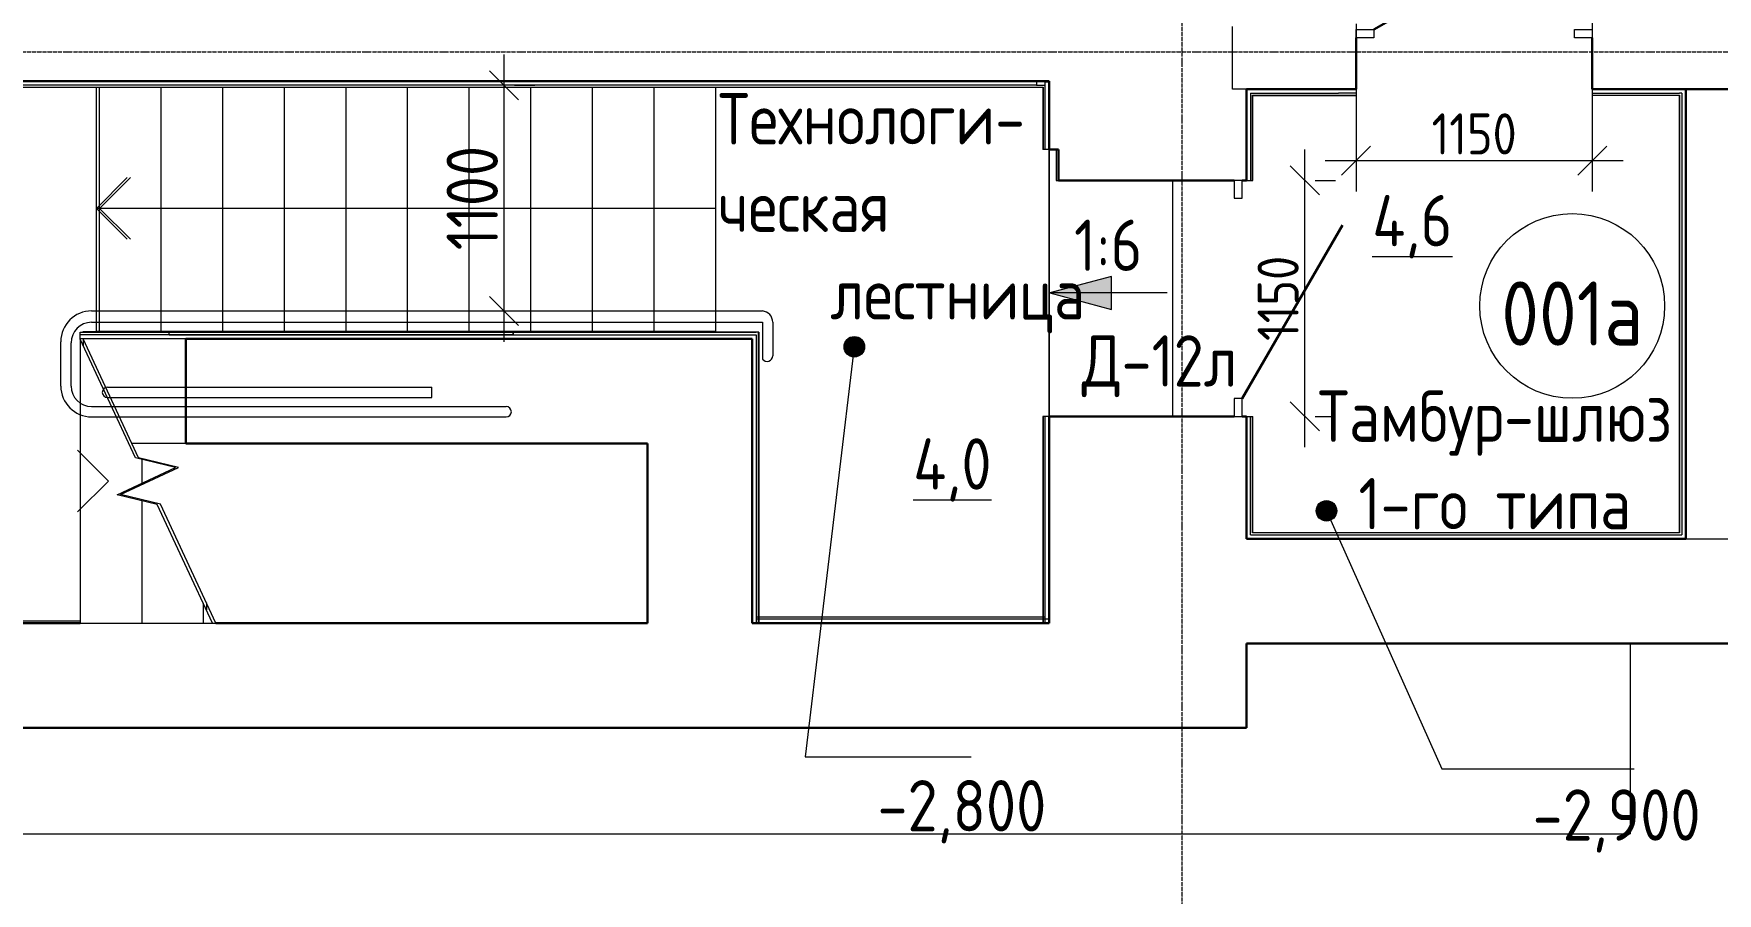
# Model space of a CAD drawing. Header units: millimetres. Extents: x 504091 to 2165846, y 135022 to 442887.
# Drawn here: x 1500188 to 1508386, y 321832 to 326020 of the extents above; entities that cross this region are included whole.
import ezdxf

# ---------------------------------------------------------------- set-up
doc = ezdxf.new("R2010")
doc.units = ezdxf.units.MM
doc.linetypes.add('ADSK_Линия сетки', pattern=[25, 20, -2.5, 0, -2.5])
doc.linetypes.add('осеваяX2', pattern=[4, 2.5, -0.5, 0.5, -0.5])
doc.layers.get('Defpoints').update_dxf_attribs({"color": 255})
for name, color, linetype, lineweight in [('Аннотация', 7, 'Continuous', 9), ('Двери', 7, 'Continuous', 20), ('Лестницы', 7, 'Continuous', 18), ('Марки дверей', 7, 'Continuous', 20), ('Марки помещений', 7, 'Continuous', 20), ('Оси', 165, 'осеваяX2', 13), ('отметки', 7, 'Continuous', 20), ('Пандусы', 7, 'Continuous', 18), ('Перекрытие', 7, 'Continuous', 18), ('размеры', 7, 'Continuous', 9), ('Стены внутренние', 7, 'Continuous', 18), ('Стены наружные', 7, 'Continuous', 18), ('Стены несущие', 7, 'Continuous', 30), ('Стены отделка', 7, 'Continuous', 30), ('Стены штриховка', 7, 'Continuous', 18), ('Стрелки вверх', 7, 'Continuous', 18)]:
    doc.layers.add(name, color=color, linetype=linetype, lineweight=lineweight)
doc.layers.add('Линии', color=7, linetype='Continuous', lineweight=9, true_color=0x00a600)
doc.layers.add('Штриховка', color=252, linetype='Continuous')
doc.styles.add('GOST Common', font='GOST_Common.ttf', dxfattribs={"width": 0.9, "height": 350})
doc.styles.add('GOST Common_1', font='GOST_Common.ttf', dxfattribs={"width": 0.9, "height": 250})
doc.styles.add('GOST Common_2', font='GOST_Common.ttf', dxfattribs={"width": 0.9, "height": 200})
doc.styles.add('GOST Common_4', font='GOST_Common.ttf', dxfattribs={"width": 0.9, "height": 200})
doc.dimstyles.new('ADSK_Основной_2_5_мм_Округление_до_1_мм', dxfattribs={"dimscale": 304.8, "dimtxt": 251.428749, "dimasz": 0.463911, "dimexe": 0.492126, "dimexo": 0.492126, "dimgap": 0.098425, "dimtad": 1, "dimdec": 0, "dimdsep": 46, "dimtxsty": 'GOST Common_1', "dimblk1": 'OBLIQUE', "dimblk2": 'OBLIQUE', "dimsah": 1, "dimcen": 0.09, "dimdle": 0.492126, "dimazin": 2, "dimtfac": 1, "dimtdec": 4, "dimtix": 1, "dimtmove": 0, "dimatfit": 3, "dimfxl": 0, "dimtvp": 1, "dimtolj": 1, "dimtzin": 0, "dimlwd": 20, "dimlwe": 20, "dimarcsym": 0})
doc.dimstyles.new('ADSK_Основной_2_мм', dxfattribs={"dimscale": 304.8, "dimtxt": 201.142999, "dimasz": 0.463911, "dimexe": 0.492126, "dimexo": 0.492126, "dimgap": 0.098425, "dimtad": 1, "dimrnd": 0.01, "dimdsep": 46, "dimtxsty": 'GOST Common_4', "dimblk1": 'OBLIQUE', "dimblk2": 'OBLIQUE', "dimsah": 1, "dimcen": 0.09, "dimdle": 0.492126, "dimazin": 2, "dimtfac": 1, "dimtdec": 4, "dimtix": 1, "dimtmove": 0, "dimatfit": 3, "dimfxl": 0, "dimtvp": 1, "dimtolj": 1, "dimtzin": 0, "dimlwd": 20, "dimlwe": 20, "dimarcsym": 0})

# ---------------------------------------------------------------- blocks, each defined once
blk = doc.blocks.new('АС_Дверь_Однопольная_Алюминиевая - 1150х2200 алюм ост EIW30 Д12л-6958117-План подвала')
at = {"layer": 'Двери'}
for p, q in [((-363, -420), (-450, -420)), ((-450, -420), (-450, -460)), ((-450, -460), (-363, -460)), ((-363, -460), (-363, -420)), ((700, -420), (613, -420)), ((613, -420), (613, -460)), ((613, -460), (700, -460)), ((700, -460), (700, -420))]:
    blk.add_line(p, q, dxfattribs=at)
at = {"layer": 'Двери', "lineweight": 30}
blk.add_line((-363, -460), (482.2, -948), dxfattribs=at)
blk = doc.blocks.new('АС_Дверь_Однопольная_Алюминиевая - 1150х2200 алюм ост EIW30 Д12п-6958020-План подвала')
at = {"layer": 'Двери'}
for p, q in [((-450, -97.5), (-363, -97.5)), ((-450, -137.5), (-450, -97.5)), ((-363, -137.5), (-450, -137.5)), ((-363, -97.5), (-363, -137.5)), ((613, -97.5), (700, -97.5)), ((613, -137.5), (613, -97.5)), ((700, -137.5), (613, -137.5)), ((700, -97.5), (700, -137.5))]:
    blk.add_line(p, q, dxfattribs=at)
at = {"layer": 'Двери', "lineweight": 30}
blk.add_line((613, -137.5), (-232.2, -625.5), dxfattribs=at)
blk = doc.blocks.new('_Oblique')
at = {"color": 0, "linetype": 'ByBlock', "lineweight": -2}
blk.add_line((-0.5, -0.5), (0.5, 0.5), dxfattribs=at)
blk = doc.blocks.new('*D4244')
at = {"layer": 'Defpoints', "color": 0, "lineweight": 20, "transparency": 16777216}
for p in [(1506277.3, 325305.7), (1506377.3, 325305.7), (1506277.3, 324155.7)]:
    blk.add_point(p, dxfattribs=at)
at = {"layer": 'размеры', "color": 0, "lineweight": 20, "transparency": 16777216}
for p, q in [((1506377.3, 324005.7), (1506377.3, 325455.7)), ((1506427.3, 325305.7), (1506527.3, 325305.7)), ((1506427.3, 324155.7), (1506527.3, 324155.7))]:
    blk.add_line(p, q, dxfattribs=at)
at = {"layer": 'размеры', "color": 0, "lineweight": 20, "transparency": 16777216, "xscale": 141.4, "yscale": 141.4, "zscale": 141.4}
for p, rotation in [((1506377.3, 325305.7), 90), ((1506377.3, 324155.7), 270)]:
    blk.add_blockref('_Oblique', p, dxfattribs=dict(at, rotation=rotation))
at = {"layer": 'размеры', "color": 0, "lineweight": 20, "transparency": 16777216, "insert": (1506247.3, 324730.7), "char_height": 200, "width": 515.472, "attachment_point": 5, "rotation": 90, "style": 'GOST Common_4'}
blk.add_mtext('\\A1;1150', dxfattribs=at)
blk = doc.blocks.new('*D4245')
at = {"layer": 'Defpoints', "color": 0, "lineweight": 20, "transparency": 16777216}
for p in [(1507776.8, 326438.3), (1506626.8, 326218.4), (1507776.8, 325402.1)]:
    blk.add_point(p, dxfattribs=at)
at = {"layer": 'размеры', "color": 0, "lineweight": 20, "transparency": 16777216}
for p, q in [((1507776.8, 326288.3), (1507776.8, 325252.1)), ((1506626.8, 326068.4), (1506626.8, 325252.1)), ((1506476.8, 325402.1), (1507926.8, 325402.1))]:
    blk.add_line(p, q, dxfattribs=at)
at = {"layer": 'размеры', "color": 0, "lineweight": 20, "transparency": 16777216, "xscale": 141.4, "yscale": 141.4, "zscale": 141.4, "rotation": 180}
blk.add_blockref('_Oblique', (1506626.8, 325402.1), dxfattribs=at)
at = {"layer": 'размеры', "color": 0, "lineweight": 20, "transparency": 16777216, "xscale": 141.4, "yscale": 141.4, "zscale": 141.4}
blk.add_blockref('_Oblique', (1507776.8, 325402.1), dxfattribs=at)
at = {"layer": 'размеры', "color": 0, "lineweight": 20, "transparency": 16777216, "insert": (1507201.8, 325532.1), "char_height": 200, "width": 515.472, "attachment_point": 5, "style": 'GOST Common_4'}
blk.add_mtext('\\A1;1150', dxfattribs=at)
blk = doc.blocks.new('*D4264')
at = {"layer": 'Defpoints', "color": 0, "lineweight": 20, "transparency": 16777216}
for p in [(1502378.8, 325769.2), (1502478.8, 325769.2), (1502378.8, 324669.5)]:
    blk.add_point(p, dxfattribs=at)
at = {"layer": 'размеры', "color": 0, "lineweight": 20, "transparency": 16777216}
for p, q in [((1502478.8, 324519.5), (1502478.8, 325919.2)), ((1502528.8, 325769.2), (1502628.8, 325769.2)), ((1502528.8, 324669.5), (1502628.8, 324669.5))]:
    blk.add_line(p, q, dxfattribs=at)
at = {"layer": 'размеры', "color": 0, "lineweight": 20, "transparency": 16777216, "xscale": 141.4, "yscale": 141.4, "zscale": 141.4}
for p, rotation in [((1502478.8, 325769.2), 90), ((1502478.8, 324669.5), 270)]:
    blk.add_blockref('_Oblique', p, dxfattribs=dict(at, rotation=rotation))
at = {"layer": 'размеры', "color": 0, "lineweight": 20, "transparency": 16777216, "insert": (1502323.8, 325219.4), "char_height": 250, "width": 644.339, "attachment_point": 5, "rotation": 90, "style": 'GOST Common_1'}
blk.add_mtext('\\A1;1100', dxfattribs=at)
blk = doc.blocks.new('оси')
at = {"layer": 'Оси', "linetype": 'ADSK_Линия сетки'}
for p, q in [((24550, -2196.5), (24550, 46378)), ((-3614.3, 22400), (62615.4, 22400))]:
    blk.add_line(p, q, dxfattribs=at)

msp = doc.modelspace()

# ---------------------------------------------------------------- hatches: boundary and pattern name
at = {"layer": 'отметки'}
h = msp.add_hatch(color=256, dxfattribs=at)
edge = h.paths.add_edge_path()
edge.add_arc((1504183.876, 324495.0732), 50, 0, 360)
h = msp.add_hatch(color=256, dxfattribs=at)
edge = h.paths.add_edge_path()
edge.add_arc((1506482.6555, 323695.8481), 50, 0, 360)
at = {"layer": 'размеры'}
msp.add_hatch(color=256, dxfattribs=at).paths.add_polyline_path([(1505136.3522, 324757.6217), (1505436.3522, 324677.237), (1505436.3522, 324838.0065)])

# ---------------------------------------------------------------- linework, layer by layer
at = {"layer": 'Лестницы'}
for p, q in [((1500494.2021, 324569.2317), (1500494.2021, 325757.4969)), ((1500494.2021, 324569.2317), (1500494.2021, 325757.4969)), ((1500509.2021, 324569.2317), (1500509.2021, 325757.4969)), ((1500809.2021, 324569.2317), (1500809.2021, 325757.4969)), ((1500809.2021, 324569.2317), (1500809.2021, 325757.4969)), ((1501109.2021, 324569.2317), (1501109.2021, 325757.4969)), ((1501109.2021, 324569.2317), (1501109.2021, 325757.4969)), ((1501409.2021, 324569.2317), (1501409.2021, 325757.4969)), ((1501409.2021, 324569.2317), (1501409.2021, 325757.4969)), ((1501709.2021, 324569.2317), (1501709.2021, 325757.4969)), ((1501709.2021, 324569.2317), (1501709.2021, 325757.4969)), ((1502009.2021, 324569.2317), (1502009.2021, 325757.4969)), ((1502009.2021, 324569.2317), (1502009.2021, 325757.4969)), ((1502309.2021, 324569.2317), (1502309.2021, 325757.4969)), ((1502309.2021, 324569.2317), (1502309.2021, 325757.4969)), ((1502609.2021, 324569.2317), (1502609.2021, 325757.4969)), ((1502609.2021, 324569.2317), (1502609.2021, 325757.4969)), ((1502909.2021, 324569.2317), (1502909.2021, 325757.4969)), ((1502909.2021, 324569.2317), (1502909.2021, 325757.4969)), ((1503209.2021, 324569.2317), (1503209.2021, 325757.4969)), ((1503209.2021, 324569.2317), (1503209.2021, 325757.4969)), ((1503509.2021, 324569.2317), (1503509.2021, 325757.4969)), ((1503509.2021, 324569.2317), (1503509.2021, 325757.4969)), ((1500414.2021, 324532.339), (1500414.2021, 323147.9127)), ((1500684.1591, 323953.4143), (1500414.2021, 324532.339)), ((1500414.2021, 324532.339), (1500414.2021, 323147.9127)), ((1500429.2021, 324569.2317), (1500494.2021, 324569.2317)), ((1500429.2021, 324565.787), (1500429.2021, 324569.2317)), ((1500429.2021, 324533.787), (1500429.2021, 324500.1714)), ((1500699.4967, 323954.1383), (1500429.2021, 324533.787)), ((1500429.2021, 324533.787), (1500429.2021, 324500.1714)), ((1500509.2021, 324569.2317), (1500494.2021, 324569.2317)), ((1500809.2021, 324569.2317), (1500509.2021, 324569.2317)), ((1501109.2021, 324569.2317), (1500809.2021, 324569.2317)), ((1501409.2021, 324569.2317), (1501109.2021, 324569.2317)), ((1501709.2021, 324569.2317), (1501409.2021, 324569.2317)), ((1502009.2021, 324569.2317), (1501709.2021, 324569.2317)), ((1502309.2021, 324569.2317), (1502009.2021, 324569.2317)), ((1502609.2021, 324569.2317), (1502309.2021, 324569.2317)), ((1502909.2021, 324569.2317), (1502609.2021, 324569.2317)), ((1503209.2021, 324569.2317), (1502909.2021, 324569.2317)), ((1503509.2021, 324569.2317), (1503209.2021, 324569.2317)), ((1500595.3758, 323774.0917), (1500878.5969, 323906.1599)), ((1500610.7134, 323774.8157), (1500893.9345, 323906.8839)), ((1500878.5969, 323906.1599), (1500684.1591, 323953.4143)), ((1500893.9345, 323906.8839), (1500699.4967, 323954.1383)), ((1500714.2021, 323946.1129), (1500714.2021, 323829.5013)), ((1500714.2021, 323946.1129), (1500714.2021, 323829.5013)), ((1500729.2021, 323946.919), (1500729.2021, 323942.4675)), ((1500729.2021, 323946.919), (1500729.2021, 323942.4675)), ((1500729.2021, 323836.496), (1500729.2021, 323830.0679)), ((1500729.2021, 323836.496), (1500729.2021, 323830.0679)), ((1500789.8136, 323726.8374), (1500595.3758, 323774.0917)), ((1500805.1512, 323727.5613), (1500610.7134, 323774.8157)), ((1500714.2021, 323745.2133), (1500714.2021, 323147.9127)), ((1500714.2021, 323745.2133), (1500714.2021, 323147.9127)), ((1500729.2021, 323746.0193), (1500729.2021, 323741.5678)), ((1500729.2021, 323746.0193), (1500729.2021, 323741.5678)), ((1501059.7707, 323147.9127), (1500789.8136, 323726.8374)), ((1501075.4458, 323147.9127), (1500805.1512, 323727.5613)), ((1501014.2021, 323245.6349), (1501014.2021, 323147.9127)), ((1501014.2021, 323245.6349), (1501014.2021, 323147.9127)), ((1501029.2021, 323247.0828), (1501029.2021, 323213.4673)), ((1501029.2021, 323247.0828), (1501029.2021, 323213.4673)), ((1500414.2021, 323147.9127), (1500714.2021, 323147.9127)), ((1500714.2021, 323147.9127), (1501014.2021, 323147.9127)), ((1501014.2021, 323147.9127), (1501059.7707, 323147.9127)), ((1501059.7707, 323147.9127), (1501075.4458, 323147.9127))]:
    msp.add_line(p, q, dxfattribs=at)
at = {"layer": 'Линии', "color": 7, "lineweight": 18}
for p, q in [((1500470.5198, 324669.4969), (1503736.5681, 324669.4969)), ((1500470.5198, 324614.2317), (1503736.5681, 324614.2317)), ((1503736.5681, 324614.2317), (1503736.5681, 324435.0806)), ((1503786.5681, 324614.2317), (1503786.5681, 324451.3059)), ((1500320.5198, 324303.5253), (1500320.5198, 324519.4969)), ((1500320.5198, 324303.5253), (1500320.5198, 324519.4969)), ((1500370.5198, 324303.5253), (1500370.5198, 324514.2317)), ((1500370.5198, 324303.5253), (1500370.5198, 324514.2317)), ((1500547.3627, 324297.9127), (1502127.3627, 324297.9127)), ((1502127.3627, 324247.9127), (1502127.3627, 324297.9127)), ((1500547.3627, 324247.9127), (1502127.3627, 324247.9127)), ((1500470.5198, 324203.5253), (1502489.2021, 324203.5253)), ((1500470.5198, 324153.5253), (1502489.2021, 324153.5253))]:
    msp.add_line(p, q, dxfattribs=at)
at = {"layer": 'Линии', "color": 7}
msp.add_circle((1507679.1947, 324693.9078), 450, dxfattribs=at)
at = {"layer": 'Линии', "color": 7, "lineweight": 18}
for centre, radius, start, end in [((1500470.5198, 324519.4969), 150, 90, 180), ((1500470.5198, 324514.2317), 100, 90, 180), ((1503731.0257, 324614.2317), 55.5424, 0, 84.27309447), ((1503758.9355, 324451.3059), 27.6326, 215.95705684, 0), ((1500470.5198, 324303.5253), 150, 180, 270), ((1500470.5198, 324303.5253), 100, 180, 270), ((1500547.3627, 324272.9127), 25, 90, 270), ((1502489.2021, 324178.5253), 25, 270, 90)]:
    msp.add_arc(centre, radius, start, end, dxfattribs=at)
at = {"layer": 'отметки', "lineweight": 20}
for p, q in [((1504183.876, 324495.0732), (1503944.5261, 322497.7915)), ((1506482.6555, 323695.8481), (1507045.1039, 322438.214)), ((1503944.5261, 322497.7915), (1504753.5866, 322497.7915)), ((1507045.1039, 322438.214), (1507981.3386, 322438.214))]:
    msp.add_line(p, q, dxfattribs=at)
at = {"layer": 'отметки'}
for centre in [(1504183.876, 324495.0732), (1506482.6555, 323695.8481)]:
    msp.add_circle(centre, 50, dxfattribs=at)
at = {"layer": 'Пандусы'}
for p, q in [((1505132.9235, 325455.7383), (1505132.9235, 324155.7383)), ((1505732.9235, 325305.7383), (1505732.9235, 324155.7383))]:
    msp.add_line(p, q, dxfattribs=at)
at = {"layer": 'Перекрытие'}
for p, q in [((1500494.2021, 324569.2317), (1500494.2021, 325757.4969)), ((1505132.9235, 324155.7694), (1505132.9235, 325455.7383)), ((1500429.2021, 324565.787), (1500429.2021, 324569.2317)), ((1500429.2021, 324569.2317), (1500494.2021, 324569.2317)), ((1503478.9048, 324569.2317), (1503478.8609, 324565.787)), ((1507960.7934, 323048.544), (1507960.7934, 322122.0699)), ((1498545.5267, 322122.0699), (1507960.7934, 322122.0699))]:
    msp.add_line(p, q, dxfattribs=at)
at = {"layer": 'размеры'}
for p, q in [((1505436.3522, 324838.0065), (1505136.3522, 324757.6217)), ((1505436.3522, 324677.237), (1505436.3522, 324838.0065)), ((1505136.3522, 324757.6217), (1505436.3522, 324677.237))]:
    msp.add_line(p, q, dxfattribs=at)
at = {"layer": 'размеры', "lineweight": 20}
msp.add_line((1505707.8847, 324757.6217), (1505136.3522, 324757.6217), dxfattribs=at)
at = {"layer": 'Стены внутренние'}
for p, q in [((1505165.9235, 325455.7383), (1505165.9235, 325305.7383)), ((1505165.9235, 325305.7383), (1505177.9235, 325305.7383)), ((1506092.9235, 325305.6838), (1506112.9235, 325305.6838)), ((1500928.9154, 324023.787), (1500667.019, 324023.787))]:
    msp.add_line(p, q, dxfattribs=at)
at = {"layer": 'Стены наружные'}
msp.add_line((1502522.199, 324565.787), (1502524.9338, 324565.787), dxfattribs=at)
at = {"layer": 'Стены несущие'}
for p, q in [((1506626.8442, 325750.4231), (1506626.8442, 326000.4231)), ((1507776.8442, 325750.4231), (1507776.8442, 326000.4231)), ((1505132.9235, 325789.4969), (1494960.5267, 325789.4969)), ((1505132.9235, 325789.4969), (1505132.9235, 325455.7383)), ((1506092.9235, 325305.7383), (1506092.9235, 325750.4231)), ((1506092.9235, 325750.4231), (1506626.8442, 325750.4231)), ((1507776.8442, 325750.4231), (1508791.8442, 325750.4231)), ((1508232.2028, 325750.4231), (1508232.2028, 323558.544)), ((1505177.9235, 325455.7383), (1505132.9235, 325455.7383)), ((1505177.9235, 325455.7383), (1505177.9235, 325305.7383)), ((1506032.9235, 325305.7383), (1505177.9235, 325305.7383)), ((1506092.9235, 325305.7383), (1506072.9235, 325305.7383)), ((1500928.9154, 324533.787), (1503686.5681, 324533.787)), ((1500928.9154, 324533.787), (1500928.9154, 324023.787)), ((1503686.5681, 324533.787), (1503686.5681, 323147.9127)), ((1505132.9235, 324155.7427), (1505132.9235, 323147.9127)), ((1506032.9235, 324155.7383), (1505132.9235, 324155.7383)), ((1506092.9235, 324155.7383), (1506072.9235, 324155.7383)), ((1506092.9235, 323558.544), (1506092.9235, 324155.7383)), ((1503176.5681, 324023.787), (1500928.9154, 324023.787)), ((1503176.5681, 323147.9127), (1503176.5681, 324023.787)), ((1508232.2028, 323558.544), (1506092.9235, 323558.544)), ((1498545.5267, 323147.9127), (1500414.2021, 323147.9127)), ((1501075.4458, 323147.9127), (1503176.5681, 323147.9127)), ((1503686.5681, 323147.9127), (1505132.9235, 323147.9127)), ((1517917.8162, 323048.544), (1506092.9235, 323048.544)), ((1506092.9235, 323048.544), (1506092.9235, 322637.9127)), ((1506092.9235, 322637.9127), (1498545.5267, 322637.9127))]:
    msp.add_line(p, q, dxfattribs=at)
at = {"layer": 'Стены отделка', "lineweight": 9}
for p, q in [((1505070.5267, 325789.4969), (1505070.5267, 325769.4969)), ((1505070.5267, 325769.4969), (1505112.9235, 325769.4969)), ((1505112.9235, 325769.4969), (1505112.9235, 325783.4969)), ((1505132.9235, 325783.4969), (1505112.9235, 325783.4969)), ((1505100.9235, 325757.4969), (1498545.5267, 325757.4969)), ((1505100.9235, 325757.4969), (1505100.9235, 325455.7696)), ((1506112.9235, 325730.4231), (1506122.9235, 325730.4231)), ((1506124.9235, 325305.6838), (1506124.9235, 325718.4231)), ((1506124.9235, 325718.4231), (1506626.8442, 325718.4231)), ((1506626.8442, 325730.4231), (1506541.8442, 325730.4231)), ((1506626.8442, 325750.4231), (1506626.8442, 325718.4231)), ((1507776.8442, 325750.4231), (1507776.8442, 325718.4231)), ((1507776.8442, 325730.4231), (1507841.8442, 325730.4231)), ((1508200.2028, 325718.4231), (1507776.8442, 325718.4231)), ((1508200.2028, 325718.4231), (1508200.2028, 323590.544)), ((1508212.2028, 325730.4231), (1508202.2028, 325730.4231)), ((1508212.2028, 325730.4231), (1508212.2028, 323578.544)), ((1505112.9235, 325455.7696), (1505100.9235, 325455.7696)), ((1505132.9235, 325455.7383), (1505112.9235, 325455.7383)), ((1506112.9235, 325455.7383), (1506112.9235, 325305.6838)), ((1506092.9235, 325305.7383), (1506112.9235, 325305.7383)), ((1506112.9235, 325305.6838), (1506124.9235, 325305.6838)), ((1500414.2021, 324533.787), (1500414.2021, 324565.787)), ((1500414.2021, 324565.787), (1500848.4438, 324565.787)), ((1502524.9338, 324553.787), (1500414.2021, 324553.787)), ((1500928.9154, 324533.787), (1500414.2021, 324533.787)), ((1502522.199, 324565.787), (1500848.1555, 324565.787)), ((1500848.1555, 324553.787), (1500848.1555, 324565.787)), ((1500848.1555, 324553.787), (1502522.199, 324553.787)), ((1500848.4438, 324553.787), (1500848.4438, 324565.787)), ((1502522.199, 324553.787), (1502522.199, 324565.787)), ((1503718.5681, 324565.787), (1502524.9338, 324565.787)), ((1502524.9338, 324553.787), (1502524.9338, 324565.787)), ((1502524.9338, 324553.787), (1503706.5681, 324553.787)), ((1503718.5681, 324565.787), (1503718.5681, 323147.9127)), ((1505112.9235, 324155.7696), (1505100.9235, 324155.7696)), ((1505100.9235, 324155.7428), (1505100.9235, 323147.9127)), ((1505132.9235, 324155.7383), (1505112.9235, 324155.7383)), ((1506092.9235, 324155.7383), (1506112.9235, 324155.7383)), ((1506112.9235, 324155.6838), (1506124.9235, 324155.6838)), ((1506124.9235, 323590.544), (1506124.9235, 324155.6838)), ((1506112.9235, 323578.544), (1506112.9235, 323588.544)), ((1506112.9235, 323578.544), (1508212.2028, 323578.544)), ((1506124.9235, 323590.544), (1508200.2028, 323590.544)), ((1498557.5267, 323159.9127), (1500414.2021, 323159.9127)), ((1503706.5681, 323179.9127), (1505112.9235, 323179.9127)), ((1505132.9235, 323167.9127), (1503706.5681, 323167.9127)), ((1503706.5681, 323167.9127), (1503706.5681, 323147.9127))]:
    msp.add_line(p, q, dxfattribs=at)
at = {"layer": 'Стены штриховка'}
for p, q in [((1506025.2226, 325750.4231), (1506025.2226, 326055.4231)), ((1505070.5267, 325769.4969), (1500025.4913, 325769.4969)), ((1505112.9235, 325455.7427), (1505112.9235, 325769.4969)), ((1498545.5267, 325759.4969), (1505102.9235, 325759.4969)), ((1505102.9235, 325759.4969), (1505102.9235, 325455.7696)), ((1506092.9235, 325750.4231), (1506025.2226, 325750.4231)), ((1506112.9235, 325730.4231), (1506112.9235, 325455.7383)), ((1506122.9235, 325730.4231), (1506541.8442, 325730.4231)), ((1506122.9235, 325305.6838), (1506122.9235, 325720.4231)), ((1506122.9235, 325720.4231), (1506626.8442, 325720.4231)), ((1507776.8442, 325720.4231), (1508202.2028, 325720.4231)), ((1507841.8442, 325730.4231), (1508202.2028, 325730.4231)), ((1508202.2028, 325720.4231), (1508202.2028, 323588.544)), ((1500848.4438, 324563.787), (1500414.2021, 324563.787)), ((1502522.199, 324563.787), (1500848.1555, 324563.787)), ((1503706.5681, 324563.787), (1502524.9338, 324563.787)), ((1503706.5681, 324565.787), (1503706.5681, 324563.787)), ((1503706.5681, 324553.787), (1503706.5681, 323167.9127)), ((1503716.5681, 323147.9127), (1503716.5681, 324565.787)), ((1505102.9235, 324155.7696), (1505102.9235, 323147.9127)), ((1505112.9235, 323147.9127), (1505112.9235, 324155.7428)), ((1506112.9235, 323588.544), (1506112.9235, 324155.7309)), ((1506122.9235, 323588.544), (1506122.9235, 324155.6838)), ((1508202.2028, 323588.544), (1506122.9235, 323588.544)), ((1508232.2028, 323558.544), (1508482.2028, 323558.544)), ((1500414.2021, 323157.9127), (1498555.5267, 323157.9127)), ((1505112.9235, 323177.9127), (1503706.5681, 323177.9127))]:
    msp.add_line(p, q, dxfattribs=at)
at = {"layer": 'Стрелки вверх'}
for p, q in [((1500494.2021, 325169.2317), (1500644.2021, 325319.2317)), ((1500509.2021, 325169.2317), (1500659.2021, 325319.2317)), ((1500509.2021, 325169.2317), (1500494.2021, 325169.2317)), ((1500494.2021, 325169.2317), (1500644.2021, 325019.2317)), ((1500809.2021, 325169.2317), (1500509.2021, 325169.2317)), ((1500509.2021, 325169.2317), (1500659.2021, 325019.2317)), ((1501109.2021, 325169.2317), (1500809.2021, 325169.2317)), ((1501409.2021, 325169.2317), (1501109.2021, 325169.2317)), ((1501709.2021, 325169.2317), (1501409.2021, 325169.2317)), ((1502009.2021, 325169.2317), (1501709.2021, 325169.2317)), ((1502309.2021, 325169.2317), (1502009.2021, 325169.2317)), ((1502609.2021, 325169.2317), (1502309.2021, 325169.2317)), ((1502909.2021, 325169.2317), (1502609.2021, 325169.2317)), ((1503209.2021, 325169.2317), (1502909.2021, 325169.2317)), ((1503509.2021, 325169.2317), (1503209.2021, 325169.2317)), ((1500552.324, 323840.8498), (1500402.324, 323990.8498)), ((1500552.324, 323840.8498), (1500402.324, 323690.8498))]:
    msp.add_line(p, q, dxfattribs=at)

# ---------------------------------------------------------------- block references
at = {"layer": 'Двери'}
for name, p, rotation in [('АС_Дверь_Однопольная_Алюминиевая - 1150х2200 алюм ост EIW30 Д12п-6958020-План подвала', (1507326.8442, 325902.9231), 180), ('АС_Дверь_Однопольная_Алюминиевая - 1150х2200 алюм ост EIW30 Д12л-6958117-План подвала', (1505612.9235, 324605.7383), 90)]:
    msp.add_blockref(name, p, dxfattribs=dict(at, rotation=rotation))
at = {"layer": 'Штриховка'}
msp.add_blockref('оси', (1481230.092, 303531.9719), dxfattribs=at)

# ---------------------------------------------------------------- texts
at = {"layer": 'Аннотация', "lineweight": 9, "insert": (1507679.1947, 324656.9597), "char_height": 312.5, "width": 520.211119, "attachment_point": 5, "line_spacing_factor": 1.022766, "style": 'GOST Common'}
msp.add_mtext('001а', dxfattribs=at)
at = {"layer": 'Марки дверей', "lineweight": 9, "insert": (1505670.045, 324400.0846), "char_height": 250, "width": 803.7, "attachment_point": 5, "line_spacing_factor": 1.022766, "style": 'GOST Common_2'}
msp.add_mtext('\\pt450,900,1350,1800,2250,2700,3150,3600,4050,4500,4950,5400,5850,6300,6750,7200,7650,8100,8550,9000,9450,9900,10350,10800,11250,11700,12150,12600,13050,13500,13950,14400;Д-12л', dxfattribs=at)
at = {"layer": 'Марки помещений', "lineweight": 9, "char_height": 250, "line_spacing_factor": 1.022766, "style": 'GOST Common_2'}
for s, insert, width, attachment_point in [('\\pt450,900,1350,1800,2250,2700,3150,3600,4050,4500,4950,5400,5850,6300,6750,7200,7650,8100,8550,9000,9450,9900,10350,10800,11250,11700,12150,12600,13050,13500,13950,14400;Технологи-\\Pческая\\P    лестница', (1503520.4689, 325730.5445), 3845.7, 1), ('\\pt450,900,1350,1800,2250,2700,3150,3600,4050,4500,4950,5400,5850,6300,6750,7200,7650,8100,8550,9000,9450,9900,10350,10800,11250,11700,12150,12600,13050,13500,13950,14400;{\\L4,6}', (1506900.6509, 325080.0735), 423, 5), ('\\pt450,900,1350,1800,2250,2700,3150,3600,4050,4500,4950,5400,5850,6300,6750,7200,7650,8100,8550,9000,9450,9900,10350,10800,11250,11700,12150,12600,13050,13500,13950,14400;Тамбур-шлюз 1-го типа', (1507302.5646, 323943.6447), 1673.1, 5), ('\\pt450,900,1350,1800,2250,2700,3150,3600,4050,4500,4950,5400,5850,6300,6750,7200,7650,8100,8550,9000,9450,9900,10350,10800,11250,11700,12150,12600,13050,13500,13950,14400;{\\L4,0}', (1504661.3836, 323894.8234), 423, 5)]:
    msp.add_mtext(s, dxfattribs=dict(at, insert=insert, width=width, attachment_point=attachment_point))
at = {"layer": 'отметки', "lineweight": 20, "char_height": 250, "width": 1028.822569, "attachment_point": 1, "line_spacing_factor": 1.022761, "style": 'GOST Common_1'}
for s, insert in [('-2,800', (1504296.8154, 322383.9541)), ('-2,900', (1507486.4639, 322338.9621))]:
    msp.add_mtext(s, dxfattribs=dict(at, insert=insert))
at = {"layer": 'размеры', "lineweight": 20, "insert": (1505253.6651, 325114.3288), "char_height": 250, "width": 404.288048, "attachment_point": 1, "line_spacing_factor": 1.022761, "style": 'GOST Common_1'}
msp.add_mtext('1:6', dxfattribs=at)

# ---------------------------------------------------------------- dimensions: what is measured, and where the dimension line sits
at = {"layer": 'размеры', "lineweight": 20}
dim = msp.add_linear_dim(base=(1507776.8442, 325402.1276), p1=(1506626.8442, 326218.4295), p2=(1507776.8442, 326438.2829), dimstyle='ADSK_Основной_2_мм', override={"dimpost": '<>', "dimfxl": 1170.826852}, dxfattribs=at)
dim.commit()
dim.dimension.update_dxf_attribs({"geometry": '*D4245', "text_midpoint": (1507201.8442, 325532.1276)})
for base, p1, p2, dimstyle, override, picture, middle in [((1502478.7936, 325769.2317), (1502378.8087, 324669.4969), (1502378.8087, 325769.2317), 'ADSK_Основной_2_5_мм_Округление_до_1_мм', {"dimpost": '<>', "dimfxl": 1099.734811}, '*D4264', (1502323.7936, 325219.3643)), ((1506377.3291, 325305.7383), (1506277.3442, 324155.7383), (1506277.3442, 325305.7383), 'ADSK_Основной_2_мм', {"dimpost": '<>', "dimfxl": 1150}, '*D4244', (1506247.3291, 324730.7383))]:
    dim = msp.add_linear_dim(base=base, p1=p1, p2=p2, angle=90, dimstyle=dimstyle, override=override, dxfattribs=at)
    dim.commit()
    dim.dimension.update_dxf_attribs({"geometry": picture, "text_midpoint": middle})

doc.saveas('drawing.dxf')
